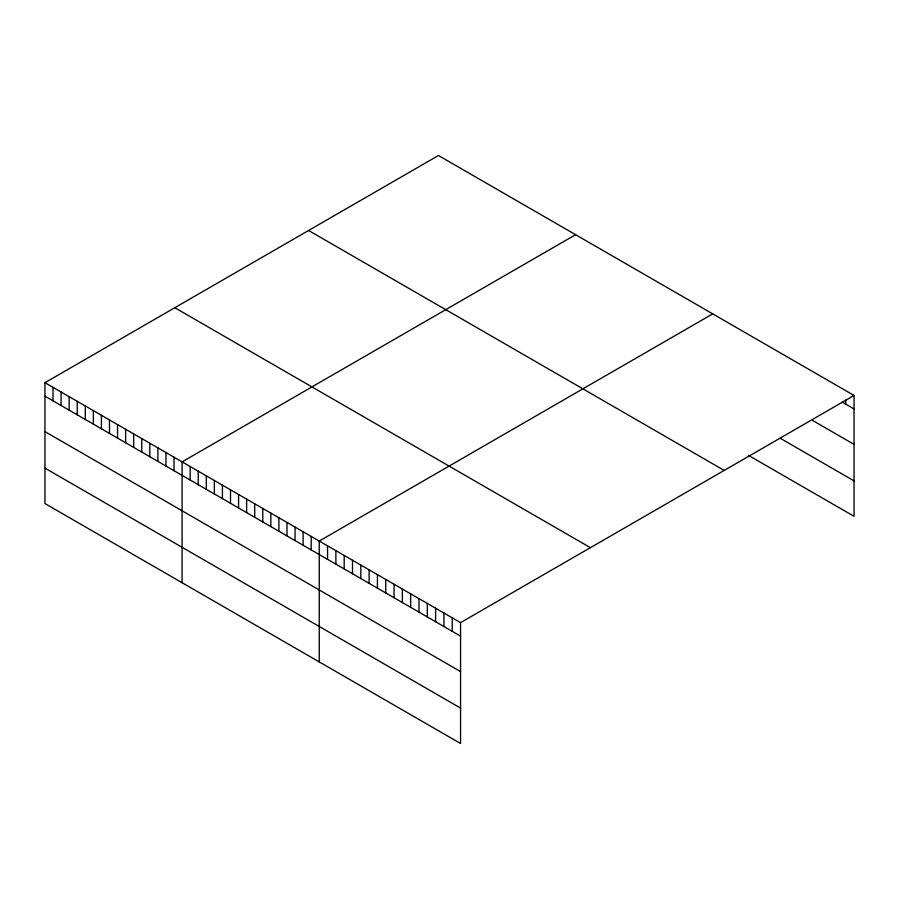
<?xml version="1.0" encoding="UTF-8"?>
<svg xmlns="http://www.w3.org/2000/svg" width="899" height="899" viewBox="0 0 899 899"><rect width="100%" height="100%" fill="white"/><g stroke="black" fill="none" stroke-linecap="round" stroke-linejoin="round"><path stroke-width="1.35" d="M44.95 382.693L460.558 622.636L460.558 743.495L44.95 503.541L44.95 382.693L438.442 155.505L854.05 395.459L854.05 516.307L748.373 455.299M575.596 234.695L182.104 461.872L182.104 582.732M712.738 313.875L319.246 541.052L319.246 661.911M460.558 622.636L854.05 395.459M842.172 402.089L854.05 408.955M812.494 420.384L854.05 444.376M780.433 438.375L854.05 480.886M308.593 230.481L724.201 470.424M174.799 307.716L590.407 547.671M44.95 396.178L460.558 636.132M44.95 431.61L460.558 671.564M44.95 468.121L460.558 708.064M845.734 400.1L845.734 404.157M452.242 617.838L452.242 631.334M443.937 613.039L443.937 626.536M435.622 608.241L435.622 621.737M427.306 603.443L427.306 616.939M419.001 598.644L419.001 612.14M410.686 593.846L410.686 607.342M402.37 589.047L402.37 602.544M394.054 584.249L394.054 597.745M385.75 579.45L385.75 592.935M377.434 574.652L377.434 588.137M369.118 569.854L369.118 583.339M360.814 565.044L360.814 578.54M352.498 560.246L352.498 573.742M344.182 555.447L344.182 568.943M335.878 550.649L335.878 564.145M327.562 545.85L327.562 559.347M311.178 536.4L311.178 549.896M303.12 531.736L303.12 545.232M295.052 527.084L295.052 540.58M286.983 522.42L286.983 535.916M278.915 517.768L278.915 531.264M270.846 513.104L270.846 526.6M262.778 508.452L262.778 521.948M254.709 503.788L254.709 517.285M246.641 499.136L246.641 512.632M238.572 494.472L238.572 507.969M230.504 489.82L230.504 503.316M222.435 485.157L222.435 498.653M214.367 480.504L214.367 494.001M206.298 475.841L206.298 489.337M198.241 471.188L198.241 484.685M190.172 466.525L190.172 480.021M174.035 457.209L174.035 470.705M165.967 452.557L165.967 466.053M157.898 447.893L157.898 461.389M149.83 443.241L149.83 456.737M141.761 438.577L141.761 452.073M133.693 433.925L133.693 447.421M125.624 429.261L125.624 442.757M117.555 424.609L117.555 438.105M109.487 419.957L109.487 433.442M101.418 415.293L101.418 428.789M93.361 410.641L93.361 424.126M85.293 405.977L85.293 419.473M77.224 401.325L77.224 414.81M69.156 396.661L69.156 410.158M61.087 392.009L61.087 405.494M53.019 387.345L53.019 400.842"/></g></svg>
